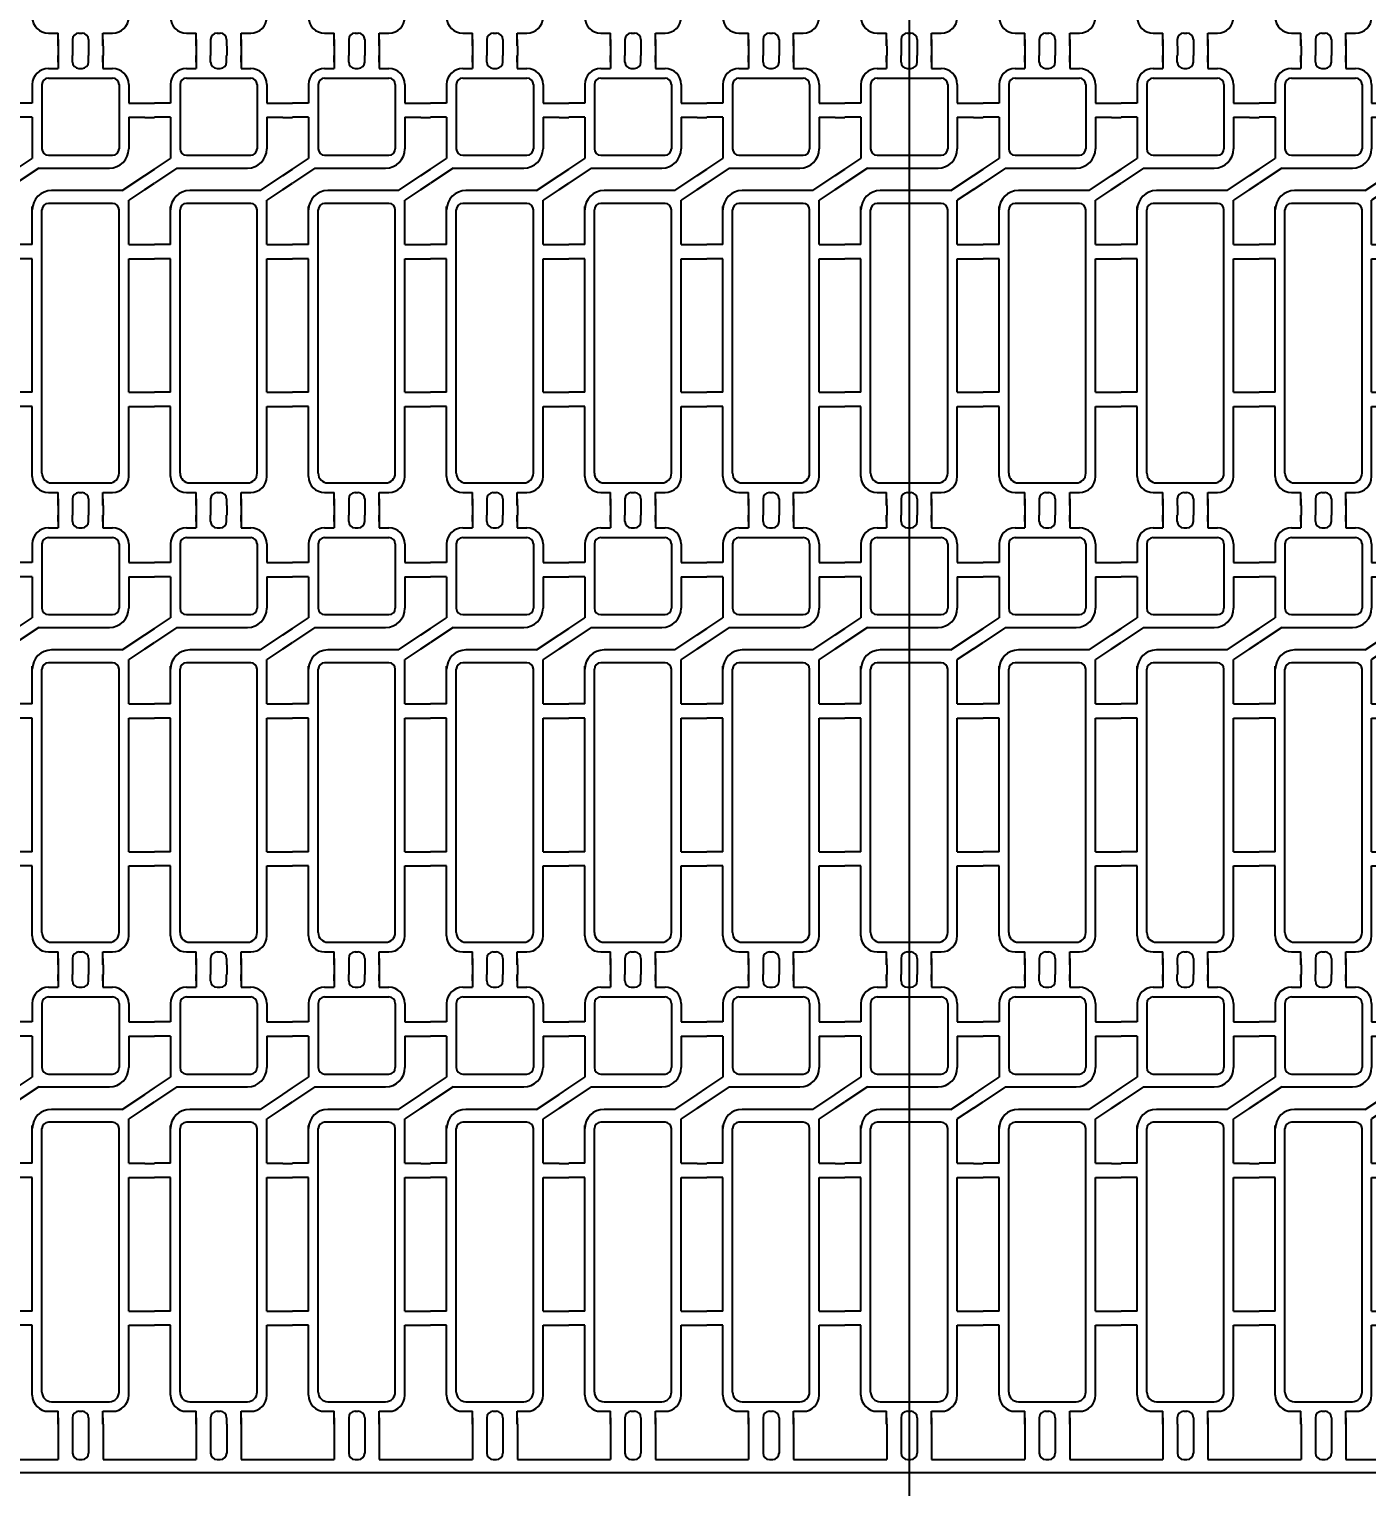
# Model space of a CAD drawing. Header units: millimetres. Extents: x -969 to -640, y 747 to 954.
# Drawn here: x -701.1 to -680.27, y 861.19 to 883.88 of the extents above; entities that cross this region are included whole.
import ezdxf

# ---------------------------------------------------------------- set-up
doc = ezdxf.new("R2010")
doc.units = ezdxf.units.MM
doc.header["$PDMODE"] = 3
doc.header["$PDSIZE"] = -1
doc.linetypes.add('CENTER', pattern=[10.16, 6.35, -1.27, 1.27, -1.27])
doc.linetypes.add('HIDDEN', pattern=[1.905, 1.27, -0.635])
doc.layers.get('DEFPOINTS').update_dxf_attribs({"color": 10})
for name, color, linetype in [('1', 3, 'Continuous'), ('b etching', 1, 'Continuous'), ('CEN', 8, 'CENTER'), ('DIM', 7, 'Continuous'), ('HID', 1, 'HIDDEN')]:
    doc.layers.add(name, color=color, linetype=linetype)
doc.styles.add('SIMPLEX', font='simplex')
doc.styles.get("Standard").update_dxf_attribs({"font": 'txt.shx', "bigfont": 'chineset.shx'})
doc.dimstyles.new('ISO-25', dxfattribs={"dimtxt": 2.5, "dimasz": 2.5, "dimexe": 1.25, "dimexo": 0.625, "dimtad": 1, "dimtxsty": 'Standard', "dimcen": 2.5, "dimadec": 0, "dimazin": 0, "dimtfac": 1, "dimtmove": 0, "dimatfit": 3, "dimfxl": 1, "dimarcsym": 0})

# ---------------------------------------------------------------- blocks, each defined once
blk = doc.blocks.new('_OPEN30')
at = {"color": 0, "linetype": 'ByBlock'}
for p, q in [((-1, 0.268), (0, 0)), ((0, 0), (-1, -0.268)), ((0, 0), (-1, 0))]:
    blk.add_line(p, q, dxfattribs=at)
blk = doc.blocks.new('*D30')
at = {"layer": 'DEFPOINTS', "color": 0, "transparency": 16777216}
for p in [(-660.174, 942.797), (-718.249, 920.116), (-660.174, 858.416)]:
    blk.add_point(p, dxfattribs=at)
at = {"layer": 'DIM', "color": 0, "lineweight": -2, "transparency": 16777216}
for p, q in [((-718.249, 921.116), (-718.249, 943.797)), ((-660.174, 859.416), (-660.174, 943.797)), ((-716.249, 942.797), (-698.14, 942.797)), ((-662.174, 942.797), (-680.283, 942.797))]:
    blk.add_line(p, q, dxfattribs=at)
at = {"layer": 'DIM', "color": 0, "lineweight": -2, "transparency": 16777216, "xscale": 2, "yscale": 2, "zscale": 2, "rotation": 180}
blk.add_blockref('_OPEN30', (-718.249, 942.797), dxfattribs=at)
at = {"layer": 'DIM', "color": 0, "lineweight": -2, "transparency": 16777216, "xscale": 2, "yscale": 2, "zscale": 2}
blk.add_blockref('_OPEN30', (-660.174, 942.797), dxfattribs=at)
at = {"layer": 'DIM', "color": 0, "transparency": 16777216, "insert": (-689.211, 942.797), "char_height": 3, "attachment_point": 5, "style": 'SIMPLEX'}
blk.add_mtext('58,075', dxfattribs=at)
blk = doc.blocks.new('e1')
at = {"layer": '1', "linetype": 'ByBlock'}
for p, q in [((-947.208, 906.381), (-947.058, 906.381)), ((-946.833, 906.481), (-946.833, 906.581)), ((-946.733, 906.381), (-946.683, 906.381)), ((-946.583, 906.481), (-946.583, 906.581)), ((-947.708, 904.814), (-947.458, 904.981)), ((-947.358, 904.831), (-947.708, 904.597)), ((-946.058, 904.481), (-945.708, 904.714)), ((-945.708, 904.497), (-945.958, 904.331)), ((-947.208, 899.781), (-947.058, 899.781)), ((-946.833, 899.681), (-946.833, 899.581)), ((-946.733, 899.781), (-946.683, 899.781)), ((-946.583, 899.681), (-946.583, 899.581))]:
    blk.add_line(p, q, dxfattribs=at)
at = {"layer": '1'}
for p, q in [((-947.058, 906.581), (-947.058, 906.481)), ((-947.058, 906.481), (-947.058, 906.581)), ((-947.058, 906.581), (-947.058, 906.381)), ((-946.358, 906.581), (-946.358, 906.481)), ((-946.358, 906.481), (-946.358, 906.581)), ((-946.358, 906.581), (-946.358, 906.381)), ((-946.358, 906.381), (-946.208, 906.381)), ((-947.458, 906.131), (-947.458, 905.841)), ((-945.958, 906.131), (-945.958, 905.841)), ((-947.458, 905.841), (-947.708, 905.841)), ((-945.958, 905.841), (-945.708, 905.841)), ((-947.458, 905.621), (-947.708, 905.621)), ((-947.458, 905.621), (-947.458, 904.981)), ((-945.958, 905.621), (-945.958, 905.131)), ((-945.958, 905.621), (-945.708, 905.621)), ((-947.358, 904.831), (-946.258, 904.831)), ((-946.058, 904.481), (-947.158, 904.481)), ((-945.958, 903.641), (-945.958, 904.331)), ((-947.458, 903.641), (-947.458, 904.231)), ((-947.458, 903.641), (-947.708, 903.641)), ((-947.458, 903.421), (-947.708, 903.421)), ((-947.458, 901.341), (-947.458, 903.421)), ((-945.958, 903.641), (-945.708, 903.641)), ((-945.958, 901.341), (-945.958, 903.421)), ((-945.958, 903.421), (-945.708, 903.421)), ((-947.458, 901.341), (-947.708, 901.341)), ((-945.958, 901.341), (-945.708, 901.341)), ((-947.458, 901.121), (-947.708, 901.121)), ((-947.458, 900.031), (-947.458, 901.121)), ((-945.958, 900.031), (-945.958, 901.121)), ((-945.958, 901.121), (-945.708, 901.121)), ((-947.058, 899.581), (-947.058, 899.781)), ((-947.058, 899.581), (-947.058, 899.681)), ((-947.058, 899.681), (-947.058, 899.581)), ((-946.358, 899.781), (-946.208, 899.781)), ((-946.358, 899.581), (-946.358, 899.781)), ((-946.358, 899.581), (-946.358, 899.681)), ((-946.358, 899.681), (-946.358, 899.581))]:
    blk.add_line(p, q, dxfattribs=at)
for centre, radius, start, end in [((-947.208, 906.131), 0.25, 90, 180), ((-946.208, 906.131), 0.25, 0, 90), ((-946.258, 905.131), 0.3, 270, 0), ((-947.158, 904.181), 0.3, 90, 180), ((-947.208, 900.031), 0.25, 180, 270), ((-946.208, 900.031), 0.25, 270, 0)]:
    blk.add_arc(centre, radius, start, end, dxfattribs=at)
at = {"layer": '1', "linetype": 'ByBlock'}
for centre, start, end in [((-946.733, 906.481), 180, 270), ((-946.683, 906.481), 270, 0), ((-946.733, 899.681), 90, 180), ((-946.683, 899.681), 0, 90)]:
    blk.add_arc(centre, 0.1, start, end, dxfattribs=at)
blk = doc.blocks.new('e2')
at = {"layer": 'b etching', "linetype": 'ByBlock'}
for p, q in [((-947.208, 906.231), (-946.208, 906.231)), ((-947.308, 906.131), (-947.308, 905.131)), ((-946.108, 906.131), (-946.108, 905.131)), ((-947.208, 905.031), (-946.208, 905.031)), ((-947.308, 900.081), (-947.308, 904.181)), ((-946.208, 904.281), (-947.208, 904.281)), ((-946.108, 900.081), (-946.108, 904.181)), ((-947.158, 899.931), (-946.258, 899.931))]:
    blk.add_line(p, q, dxfattribs=at)
for centre, radius, start, end in [((-947.208, 906.131), 0.1, 90, 180), ((-946.208, 906.131), 0.1, 360, 90), ((-947.208, 905.131), 0.1, 180, 270), ((-946.208, 905.131), 0.1, 270, 360), ((-947.208, 904.181), 0.1, 90, 180), ((-946.208, 904.181), 0.1, 0, 90), ((-947.158, 900.081), 0.15, 180, 270), ((-946.258, 900.081), 0.15, 270, 0)]:
    blk.add_arc(centre, radius, start, end, dxfattribs=at)

msp = doc.modelspace()

# ---------------------------------------------------------------- linework, layer by layer
at = {"layer": '1', "linetype": 'ByBlock'}
for p, q in [((-700.6486804, 883.61640189), (-700.6486804, 883.46640189)), ((-700.4236804, 883.61640189), (-700.4236804, 883.46640189)), ((-700.1736804, 883.61640189), (-700.1736804, 883.46640189)), ((-699.9486804, 883.61640189), (-699.9486804, 883.46640189)), ((-698.4986804, 883.61640189), (-698.4986804, 883.46640189)), ((-698.2736804, 883.61640189), (-698.2736804, 883.46640189)), ((-698.0236804, 883.61640189), (-698.0236804, 883.46640189)), ((-697.7986804, 883.61640189), (-697.7986804, 883.46640189)), ((-696.3486804, 883.61640189), (-696.3486804, 883.46640189)), ((-696.1236804, 883.61640189), (-696.1236804, 883.46640189)), ((-695.8736804, 883.61640189), (-695.8736804, 883.46640189)), ((-695.6486804, 883.61640189), (-695.6486804, 883.46640189)), ((-694.1986804, 883.61640189), (-694.1986804, 883.46640189)), ((-693.9736804, 883.61640189), (-693.9736804, 883.46640189)), ((-693.7236804, 883.61640189), (-693.7236804, 883.46640189)), ((-693.4986804, 883.61640189), (-693.4986804, 883.46640189)), ((-692.0486804, 883.61640189), (-692.0486804, 883.46640189)), ((-691.8236804, 883.61640189), (-691.8236804, 883.46640189)), ((-691.5736804, 883.61640189), (-691.5736804, 883.46640189)), ((-691.3486804, 883.61640189), (-691.3486804, 883.46640189)), ((-689.8986804, 883.61640189), (-689.8986804, 883.46640189)), ((-689.6736804, 883.61640189), (-689.6736804, 883.46640189)), ((-689.4236804, 883.61640189), (-689.4236804, 883.46640189)), ((-689.1986804, 883.61640189), (-689.1986804, 883.46640189)), ((-687.7486804, 883.61640189), (-687.7486804, 883.46640189)), ((-687.5236804, 883.61640189), (-687.5236804, 883.46640189)), ((-687.2736804, 883.61640189), (-687.2736804, 883.46640189)), ((-687.0486804, 883.61640189), (-687.0486804, 883.46640189)), ((-685.5986804, 883.61640189), (-685.5986804, 883.46640189)), ((-685.3736804, 883.61640189), (-685.3736804, 883.46640189)), ((-685.1236804, 883.61640189), (-685.1236804, 883.46640189)), ((-684.8986804, 883.61640189), (-684.8986804, 883.46640189)), ((-683.4486804, 883.61640189), (-683.4486804, 883.46640189)), ((-683.2236804, 883.61640189), (-683.2236804, 883.46640189)), ((-682.9736804, 883.61640189), (-682.9736804, 883.46640189)), ((-682.7486804, 883.61640189), (-682.7486804, 883.46640189)), ((-681.2986804, 883.61640189), (-681.2986804, 883.46640189)), ((-681.0736804, 883.61640189), (-681.0736804, 883.46640189)), ((-680.8236804, 883.61640189), (-680.8236804, 883.46640189)), ((-680.5986804, 883.61640189), (-680.5986804, 883.46640189)), ((-699.2986804, 882.72640189), (-699.1486804, 882.72640189)), ((-697.1486804, 882.72640189), (-696.9986804, 882.72640189)), ((-694.9986804, 882.72640189), (-694.8486804, 882.72640189)), ((-692.8486804, 882.72640189), (-692.6986804, 882.72640189)), ((-690.6986804, 882.72640189), (-690.5486804, 882.72640189)), ((-688.5486804, 882.72640189), (-688.3986804, 882.72640189)), ((-686.3986804, 882.72640189), (-686.2486804, 882.72640189)), ((-684.2486804, 882.72640189), (-684.0986804, 882.72640189)), ((-682.0986804, 882.72640189), (-681.9486804, 882.72640189)), ((-699.2986804, 882.50640189), (-699.1486804, 882.50640189)), ((-697.1486804, 882.50640189), (-696.9986804, 882.50640189)), ((-694.9986804, 882.50640189), (-694.8486804, 882.50640189)), ((-692.8486804, 882.50640189), (-692.6986804, 882.50640189)), ((-690.6986804, 882.50640189), (-690.5486804, 882.50640189)), ((-688.5486804, 882.50640189), (-688.3986804, 882.50640189)), ((-686.3986804, 882.50640189), (-686.2486804, 882.50640189)), ((-684.2486804, 882.50640189), (-684.0986804, 882.50640189)), ((-682.0986804, 882.50640189), (-681.9486804, 882.50640189)), ((-699.2986804, 881.59973522), (-699.1486804, 881.69973522)), ((-697.1486804, 881.59973522), (-696.9986804, 881.69973522)), ((-694.9986804, 881.59973522), (-694.8486804, 881.69973522)), ((-692.8486804, 881.59973522), (-692.6986804, 881.69973522)), ((-690.6986804, 881.59973522), (-690.5486804, 881.69973522)), ((-688.5486804, 881.59973522), (-688.3986804, 881.69973522)), ((-686.3986804, 881.59973522), (-686.2486804, 881.69973522)), ((-684.2486804, 881.59973522), (-684.0986804, 881.69973522)), ((-682.0986804, 881.59973522), (-681.9486804, 881.69973522)), ((-699.2986804, 881.38306855), (-699.1486804, 881.48306855)), ((-697.1486804, 881.38306855), (-696.9986804, 881.48306855)), ((-694.9986804, 881.38306855), (-694.8486804, 881.48306855)), ((-692.8486804, 881.38306855), (-692.6986804, 881.48306855)), ((-690.6986804, 881.38306855), (-690.5486804, 881.48306855)), ((-688.5486804, 881.38306855), (-688.3986804, 881.48306855)), ((-686.3986804, 881.38306855), (-686.2486804, 881.48306855)), ((-684.2486804, 881.38306855), (-684.0986804, 881.48306855)), ((-682.0986804, 881.38306855), (-681.9486804, 881.48306855)), ((-699.2986804, 880.52640189), (-699.1486804, 880.52640189)), ((-697.1486804, 880.52640189), (-696.9986804, 880.52640189)), ((-694.9986804, 880.52640189), (-694.8486804, 880.52640189)), ((-692.8486804, 880.52640189), (-692.6986804, 880.52640189)), ((-690.6986804, 880.52640189), (-690.5486804, 880.52640189)), ((-688.5486804, 880.52640189), (-688.3986804, 880.52640189)), ((-686.3986804, 880.52640189), (-686.2486804, 880.52640189)), ((-684.2486804, 880.52640189), (-684.0986804, 880.52640189)), ((-682.0986804, 880.52640189), (-681.9486804, 880.52640189)), ((-699.2986804, 880.30640189), (-699.1486804, 880.30640189)), ((-697.1486804, 880.30640189), (-696.9986804, 880.30640189)), ((-694.9986804, 880.30640189), (-694.8486804, 880.30640189)), ((-692.8486804, 880.30640189), (-692.6986804, 880.30640189)), ((-690.6986804, 880.30640189), (-690.5486804, 880.30640189)), ((-688.5486804, 880.30640189), (-688.3986804, 880.30640189)), ((-686.3986804, 880.30640189), (-686.2486804, 880.30640189)), ((-684.2486804, 880.30640189), (-684.0986804, 880.30640189)), ((-682.0986804, 880.30640189), (-681.9486804, 880.30640189)), ((-699.2986804, 878.22640189), (-699.1486804, 878.22640189)), ((-699.2986804, 878.00640189), (-699.1486804, 878.00640189)), ((-697.1486804, 878.22640189), (-696.9986804, 878.22640189)), ((-697.1486804, 878.00640189), (-696.9986804, 878.00640189)), ((-694.9986804, 878.22640189), (-694.8486804, 878.22640189)), ((-694.9986804, 878.00640189), (-694.8486804, 878.00640189)), ((-692.8486804, 878.22640189), (-692.6986804, 878.22640189)), ((-692.8486804, 878.00640189), (-692.6986804, 878.00640189)), ((-690.6986804, 878.22640189), (-690.5486804, 878.22640189)), ((-690.6986804, 878.00640189), (-690.5486804, 878.00640189)), ((-688.5486804, 878.22640189), (-688.3986804, 878.22640189)), ((-688.5486804, 878.00640189), (-688.3986804, 878.00640189)), ((-686.3986804, 878.22640189), (-686.2486804, 878.22640189)), ((-686.3986804, 878.00640189), (-686.2486804, 878.00640189)), ((-684.2486804, 878.22640189), (-684.0986804, 878.22640189)), ((-684.2486804, 878.00640189), (-684.0986804, 878.00640189)), ((-682.0986804, 878.22640189), (-681.9486804, 878.22640189)), ((-682.0986804, 878.00640189), (-681.9486804, 878.00640189)), ((-700.6486804, 876.46640189), (-700.6486804, 876.31640189)), ((-700.4236804, 876.46640189), (-700.4236804, 876.31640189)), ((-700.1736804, 876.46640189), (-700.1736804, 876.31640189)), ((-699.9486804, 876.46640189), (-699.9486804, 876.31640189)), ((-698.4986804, 876.46640189), (-698.4986804, 876.31640189)), ((-698.2736804, 876.46640189), (-698.2736804, 876.31640189)), ((-698.0236804, 876.46640189), (-698.0236804, 876.31640189)), ((-697.7986804, 876.46640189), (-697.7986804, 876.31640189)), ((-696.3486804, 876.46640189), (-696.3486804, 876.31640189)), ((-696.1236804, 876.46640189), (-696.1236804, 876.31640189)), ((-695.8736804, 876.46640189), (-695.8736804, 876.31640189)), ((-695.6486804, 876.46640189), (-695.6486804, 876.31640189)), ((-694.1986804, 876.46640189), (-694.1986804, 876.31640189)), ((-693.9736804, 876.46640189), (-693.9736804, 876.31640189)), ((-693.7236804, 876.46640189), (-693.7236804, 876.31640189)), ((-693.4986804, 876.46640189), (-693.4986804, 876.31640189)), ((-692.0486804, 876.46640189), (-692.0486804, 876.31640189)), ((-691.8236804, 876.46640189), (-691.8236804, 876.31640189)), ((-691.5736804, 876.46640189), (-691.5736804, 876.31640189)), ((-691.3486804, 876.46640189), (-691.3486804, 876.31640189)), ((-689.8986804, 876.46640189), (-689.8986804, 876.31640189)), ((-689.6736804, 876.46640189), (-689.6736804, 876.31640189)), ((-689.4236804, 876.46640189), (-689.4236804, 876.31640189)), ((-689.1986804, 876.46640189), (-689.1986804, 876.31640189)), ((-687.7486804, 876.46640189), (-687.7486804, 876.31640189)), ((-687.5236804, 876.46640189), (-687.5236804, 876.31640189)), ((-687.2736804, 876.46640189), (-687.2736804, 876.31640189)), ((-687.0486804, 876.46640189), (-687.0486804, 876.31640189)), ((-685.5986804, 876.46640189), (-685.5986804, 876.31640189)), ((-685.3736804, 876.46640189), (-685.3736804, 876.31640189)), ((-685.1236804, 876.46640189), (-685.1236804, 876.31640189)), ((-684.8986804, 876.46640189), (-684.8986804, 876.31640189)), ((-683.4486804, 876.46640189), (-683.4486804, 876.31640189)), ((-683.2236804, 876.46640189), (-683.2236804, 876.31640189)), ((-682.9736804, 876.46640189), (-682.9736804, 876.31640189)), ((-682.7486804, 876.46640189), (-682.7486804, 876.31640189)), ((-681.2986804, 876.46640189), (-681.2986804, 876.31640189)), ((-681.0736804, 876.46640189), (-681.0736804, 876.31640189)), ((-680.8236804, 876.46640189), (-680.8236804, 876.31640189)), ((-680.5986804, 876.46640189), (-680.5986804, 876.31640189)), ((-699.2986804, 875.57640189), (-699.1486804, 875.57640189)), ((-697.1486804, 875.57640189), (-696.9986804, 875.57640189)), ((-694.9986804, 875.57640189), (-694.8486804, 875.57640189)), ((-692.8486804, 875.57640189), (-692.6986804, 875.57640189)), ((-690.6986804, 875.57640189), (-690.5486804, 875.57640189)), ((-688.5486804, 875.57640189), (-688.3986804, 875.57640189)), ((-686.3986804, 875.57640189), (-686.2486804, 875.57640189)), ((-684.2486804, 875.57640189), (-684.0986804, 875.57640189)), ((-682.0986804, 875.57640189), (-681.9486804, 875.57640189)), ((-699.2986804, 875.35640189), (-699.1486804, 875.35640189)), ((-697.1486804, 875.35640189), (-696.9986804, 875.35640189)), ((-694.9986804, 875.35640189), (-694.8486804, 875.35640189)), ((-692.8486804, 875.35640189), (-692.6986804, 875.35640189)), ((-690.6986804, 875.35640189), (-690.5486804, 875.35640189)), ((-688.5486804, 875.35640189), (-688.3986804, 875.35640189)), ((-686.3986804, 875.35640189), (-686.2486804, 875.35640189)), ((-684.2486804, 875.35640189), (-684.0986804, 875.35640189)), ((-682.0986804, 875.35640189), (-681.9486804, 875.35640189)), ((-699.2986804, 874.44973522), (-699.1486804, 874.54973522)), ((-697.1486804, 874.44973522), (-696.9986804, 874.54973522)), ((-694.9986804, 874.44973522), (-694.8486804, 874.54973522)), ((-692.8486804, 874.44973522), (-692.6986804, 874.54973522)), ((-690.6986804, 874.44973522), (-690.5486804, 874.54973522)), ((-688.5486804, 874.44973522), (-688.3986804, 874.54973522)), ((-686.3986804, 874.44973522), (-686.2486804, 874.54973522)), ((-684.2486804, 874.44973522), (-684.0986804, 874.54973522)), ((-682.0986804, 874.44973522), (-681.9486804, 874.54973522)), ((-699.2986804, 874.23306855), (-699.1486804, 874.33306855)), ((-697.1486804, 874.23306855), (-696.9986804, 874.33306855)), ((-694.9986804, 874.23306855), (-694.8486804, 874.33306855)), ((-692.8486804, 874.23306855), (-692.6986804, 874.33306855)), ((-690.6986804, 874.23306855), (-690.5486804, 874.33306855)), ((-688.5486804, 874.23306855), (-688.3986804, 874.33306855)), ((-686.3986804, 874.23306855), (-686.2486804, 874.33306855)), ((-684.2486804, 874.23306855), (-684.0986804, 874.33306855)), ((-682.0986804, 874.23306855), (-681.9486804, 874.33306855)), ((-699.2986804, 873.37640189), (-699.1486804, 873.37640189)), ((-697.1486804, 873.37640189), (-696.9986804, 873.37640189)), ((-694.9986804, 873.37640189), (-694.8486804, 873.37640189)), ((-692.8486804, 873.37640189), (-692.6986804, 873.37640189)), ((-690.6986804, 873.37640189), (-690.5486804, 873.37640189)), ((-688.5486804, 873.37640189), (-688.3986804, 873.37640189)), ((-686.3986804, 873.37640189), (-686.2486804, 873.37640189)), ((-684.2486804, 873.37640189), (-684.0986804, 873.37640189)), ((-682.0986804, 873.37640189), (-681.9486804, 873.37640189)), ((-699.2986804, 873.15640189), (-699.1486804, 873.15640189)), ((-697.1486804, 873.15640189), (-696.9986804, 873.15640189)), ((-694.9986804, 873.15640189), (-694.8486804, 873.15640189)), ((-692.8486804, 873.15640189), (-692.6986804, 873.15640189)), ((-690.6986804, 873.15640189), (-690.5486804, 873.15640189)), ((-688.5486804, 873.15640189), (-688.3986804, 873.15640189)), ((-686.3986804, 873.15640189), (-686.2486804, 873.15640189)), ((-684.2486804, 873.15640189), (-684.0986804, 873.15640189)), ((-682.0986804, 873.15640189), (-681.9486804, 873.15640189)), ((-699.2986804, 871.07640189), (-699.1486804, 871.07640189)), ((-697.1486804, 871.07640189), (-696.9986804, 871.07640189)), ((-694.9986804, 871.07640189), (-694.8486804, 871.07640189)), ((-692.8486804, 871.07640189), (-692.6986804, 871.07640189)), ((-690.6986804, 871.07640189), (-690.5486804, 871.07640189)), ((-688.5486804, 871.07640189), (-688.3986804, 871.07640189)), ((-686.3986804, 871.07640189), (-686.2486804, 871.07640189)), ((-684.2486804, 871.07640189), (-684.0986804, 871.07640189)), ((-682.0986804, 871.07640189), (-681.9486804, 871.07640189)), ((-699.2986804, 870.85640189), (-699.1486804, 870.85640189)), ((-697.1486804, 870.85640189), (-696.9986804, 870.85640189)), ((-694.9986804, 870.85640189), (-694.8486804, 870.85640189)), ((-692.8486804, 870.85640189), (-692.6986804, 870.85640189)), ((-690.6986804, 870.85640189), (-690.5486804, 870.85640189)), ((-688.5486804, 870.85640189), (-688.3986804, 870.85640189)), ((-686.3986804, 870.85640189), (-686.2486804, 870.85640189)), ((-684.2486804, 870.85640189), (-684.0986804, 870.85640189)), ((-682.0986804, 870.85640189), (-681.9486804, 870.85640189)), ((-700.6486804, 869.31640189), (-700.6486804, 869.16640189)), ((-700.4236804, 869.31640189), (-700.4236804, 869.16640189)), ((-700.1736804, 869.31640189), (-700.1736804, 869.16640189)), ((-699.9486804, 869.31640189), (-699.9486804, 869.16640189)), ((-698.4986804, 869.31640189), (-698.4986804, 869.16640189)), ((-698.2736804, 869.31640189), (-698.2736804, 869.16640189)), ((-698.0236804, 869.31640189), (-698.0236804, 869.16640189)), ((-697.7986804, 869.31640189), (-697.7986804, 869.16640189)), ((-696.3486804, 869.31640189), (-696.3486804, 869.16640189)), ((-696.1236804, 869.31640189), (-696.1236804, 869.16640189)), ((-695.8736804, 869.31640189), (-695.8736804, 869.16640189)), ((-695.6486804, 869.31640189), (-695.6486804, 869.16640189)), ((-694.1986804, 869.31640189), (-694.1986804, 869.16640189)), ((-693.9736804, 869.31640189), (-693.9736804, 869.16640189)), ((-693.7236804, 869.31640189), (-693.7236804, 869.16640189)), ((-693.4986804, 869.31640189), (-693.4986804, 869.16640189)), ((-692.0486804, 869.31640189), (-692.0486804, 869.16640189)), ((-691.8236804, 869.31640189), (-691.8236804, 869.16640189)), ((-691.5736804, 869.31640189), (-691.5736804, 869.16640189)), ((-691.3486804, 869.31640189), (-691.3486804, 869.16640189)), ((-689.8986804, 869.31640189), (-689.8986804, 869.16640189)), ((-689.6736804, 869.31640189), (-689.6736804, 869.16640189)), ((-689.4236804, 869.31640189), (-689.4236804, 869.16640189)), ((-689.1986804, 869.31640189), (-689.1986804, 869.16640189)), ((-687.7486804, 869.31640189), (-687.7486804, 869.16640189)), ((-687.5236804, 869.31640189), (-687.5236804, 869.16640189)), ((-687.2736804, 869.31640189), (-687.2736804, 869.16640189)), ((-687.0486804, 869.31640189), (-687.0486804, 869.16640189)), ((-685.5986804, 869.31640189), (-685.5986804, 869.16640189)), ((-685.3736804, 869.31640189), (-685.3736804, 869.16640189)), ((-685.1236804, 869.31640189), (-685.1236804, 869.16640189)), ((-684.8986804, 869.31640189), (-684.8986804, 869.16640189)), ((-683.4486804, 869.31640189), (-683.4486804, 869.16640189)), ((-683.2236804, 869.31640189), (-683.2236804, 869.16640189)), ((-682.9736804, 869.31640189), (-682.9736804, 869.16640189)), ((-682.7486804, 869.31640189), (-682.7486804, 869.16640189)), ((-681.2986804, 869.31640189), (-681.2986804, 869.16640189)), ((-681.0736804, 869.31640189), (-681.0736804, 869.16640189)), ((-680.8236804, 869.31640189), (-680.8236804, 869.16640189)), ((-680.5986804, 869.31640189), (-680.5986804, 869.16640189)), ((-699.2986804, 868.42640189), (-699.1486804, 868.42640189)), ((-697.1486804, 868.42640189), (-696.9986804, 868.42640189)), ((-694.9986804, 868.42640189), (-694.8486804, 868.42640189)), ((-692.8486804, 868.42640189), (-692.6986804, 868.42640189)), ((-690.6986804, 868.42640189), (-690.5486804, 868.42640189)), ((-688.5486804, 868.42640189), (-688.3986804, 868.42640189)), ((-686.3986804, 868.42640189), (-686.2486804, 868.42640189)), ((-684.2486804, 868.42640189), (-684.0986804, 868.42640189)), ((-682.0986804, 868.42640189), (-681.9486804, 868.42640189)), ((-699.2986804, 868.20640189), (-699.1486804, 868.20640189)), ((-697.1486804, 868.20640189), (-696.9986804, 868.20640189)), ((-694.9986804, 868.20640189), (-694.8486804, 868.20640189)), ((-692.8486804, 868.20640189), (-692.6986804, 868.20640189)), ((-690.6986804, 868.20640189), (-690.5486804, 868.20640189)), ((-688.5486804, 868.20640189), (-688.3986804, 868.20640189)), ((-686.3986804, 868.20640189), (-686.2486804, 868.20640189)), ((-684.2486804, 868.20640189), (-684.0986804, 868.20640189)), ((-682.0986804, 868.20640189), (-681.9486804, 868.20640189)), ((-699.2986804, 867.29973522), (-699.1486804, 867.39973522)), ((-697.1486804, 867.29973522), (-696.9986804, 867.39973522)), ((-694.9986804, 867.29973522), (-694.8486804, 867.39973522)), ((-692.8486804, 867.29973522), (-692.6986804, 867.39973522)), ((-690.6986804, 867.29973522), (-690.5486804, 867.39973522)), ((-688.5486804, 867.29973522), (-688.3986804, 867.39973522)), ((-686.3986804, 867.29973522), (-686.2486804, 867.39973522)), ((-684.2486804, 867.29973522), (-684.0986804, 867.39973522)), ((-682.0986804, 867.29973522), (-681.9486804, 867.39973522)), ((-699.2986804, 867.08306855), (-699.1486804, 867.18306855)), ((-697.1486804, 867.08306855), (-696.9986804, 867.18306855)), ((-694.9986804, 867.08306855), (-694.8486804, 867.18306855)), ((-692.8486804, 867.08306855), (-692.6986804, 867.18306855)), ((-690.6986804, 867.08306855), (-690.5486804, 867.18306855)), ((-688.5486804, 867.08306855), (-688.3986804, 867.18306855)), ((-686.3986804, 867.08306855), (-686.2486804, 867.18306855)), ((-684.2486804, 867.08306855), (-684.0986804, 867.18306855)), ((-682.0986804, 867.08306855), (-681.9486804, 867.18306855)), ((-699.2986804, 866.22640189), (-699.1486804, 866.22640189)), ((-697.1486804, 866.22640189), (-696.9986804, 866.22640189)), ((-694.9986804, 866.22640189), (-694.8486804, 866.22640189)), ((-692.8486804, 866.22640189), (-692.6986804, 866.22640189)), ((-690.6986804, 866.22640189), (-690.5486804, 866.22640189)), ((-688.5486804, 866.22640189), (-688.3986804, 866.22640189)), ((-686.3986804, 866.22640189), (-686.2486804, 866.22640189)), ((-684.2486804, 866.22640189), (-684.0986804, 866.22640189)), ((-682.0986804, 866.22640189), (-681.9486804, 866.22640189)), ((-699.2986804, 866.00640189), (-699.1486804, 866.00640189)), ((-697.1486804, 866.00640189), (-696.9986804, 866.00640189)), ((-694.9986804, 866.00640189), (-694.8486804, 866.00640189)), ((-692.8486804, 866.00640189), (-692.6986804, 866.00640189)), ((-690.6986804, 866.00640189), (-690.5486804, 866.00640189)), ((-688.5486804, 866.00640189), (-688.3986804, 866.00640189)), ((-686.3986804, 866.00640189), (-686.2486804, 866.00640189)), ((-684.2486804, 866.00640189), (-684.0986804, 866.00640189)), ((-682.0986804, 866.00640189), (-681.9486804, 866.00640189)), ((-699.2986804, 863.92640189), (-699.1486804, 863.92640189)), ((-697.1486804, 863.92640189), (-696.9986804, 863.92640189)), ((-694.9986804, 863.92640189), (-694.8486804, 863.92640189)), ((-692.8486804, 863.92640189), (-692.6986804, 863.92640189)), ((-690.6986804, 863.92640189), (-690.5486804, 863.92640189)), ((-688.5486804, 863.92640189), (-688.3986804, 863.92640189)), ((-686.3986804, 863.92640189), (-686.2486804, 863.92640189)), ((-684.2486804, 863.92640189), (-684.0986804, 863.92640189)), ((-682.0986804, 863.92640189), (-681.9486804, 863.92640189)), ((-699.2986804, 863.70640189), (-699.1486804, 863.70640189)), ((-697.1486804, 863.70640189), (-696.9986804, 863.70640189)), ((-694.9986804, 863.70640189), (-694.8486804, 863.70640189)), ((-692.8486804, 863.70640189), (-692.6986804, 863.70640189)), ((-690.6986804, 863.70640189), (-690.5486804, 863.70640189)), ((-688.5486804, 863.70640189), (-688.3986804, 863.70640189)), ((-686.3986804, 863.70640189), (-686.2486804, 863.70640189)), ((-684.2486804, 863.70640189), (-684.0986804, 863.70640189)), ((-682.0986804, 863.70640189), (-681.9486804, 863.70640189)), ((-700.6486804, 862.16640189), (-700.6486804, 861.61640189)), ((-700.6486804, 862.16640189), (-700.6486804, 861.86640189)), ((-700.4236804, 862.16640189), (-700.4236804, 861.71640189)), ((-700.4236804, 862.16640189), (-700.4236804, 861.86640189)), ((-700.1736804, 862.16640189), (-700.1736804, 861.71640189)), ((-700.1736804, 862.16640189), (-700.1736804, 861.86640189)), ((-699.9486804, 862.16640189), (-699.9486804, 861.61640189)), ((-699.9486804, 862.16640189), (-699.9486804, 861.86640189)), ((-698.4986804, 862.16640189), (-698.4986804, 861.61640189)), ((-698.4986804, 862.16640189), (-698.4986804, 861.86640189)), ((-698.2736804, 862.16640189), (-698.2736804, 861.71640189)), ((-698.2736804, 862.16640189), (-698.2736804, 861.86640189)), ((-698.0236804, 862.16640189), (-698.0236804, 861.71640189)), ((-698.0236804, 862.16640189), (-698.0236804, 861.86640189)), ((-697.7986804, 862.16640189), (-697.7986804, 861.61640189)), ((-697.7986804, 862.16640189), (-697.7986804, 861.86640189)), ((-696.3486804, 862.16640189), (-696.3486804, 861.61640189)), ((-696.3486804, 862.16640189), (-696.3486804, 861.86640189)), ((-696.1236804, 862.16640189), (-696.1236804, 861.71640189)), ((-696.1236804, 862.16640189), (-696.1236804, 861.86640189)), ((-695.8736804, 862.16640189), (-695.8736804, 861.71640189)), ((-695.8736804, 862.16640189), (-695.8736804, 861.86640189)), ((-695.6486804, 862.16640189), (-695.6486804, 861.61640189)), ((-695.6486804, 862.16640189), (-695.6486804, 861.86640189)), ((-694.1986804, 862.16640189), (-694.1986804, 861.61640189)), ((-694.1986804, 862.16640189), (-694.1986804, 861.86640189)), ((-693.9736804, 862.16640189), (-693.9736804, 861.71640189)), ((-693.9736804, 862.16640189), (-693.9736804, 861.86640189)), ((-693.7236804, 862.16640189), (-693.7236804, 861.71640189)), ((-693.7236804, 862.16640189), (-693.7236804, 861.86640189)), ((-693.4986804, 862.16640189), (-693.4986804, 861.61640189)), ((-693.4986804, 862.16640189), (-693.4986804, 861.86640189)), ((-692.0486804, 862.16640189), (-692.0486804, 861.61640189)), ((-692.0486804, 862.16640189), (-692.0486804, 861.86640189)), ((-691.8236804, 862.16640189), (-691.8236804, 861.71640189)), ((-691.8236804, 862.16640189), (-691.8236804, 861.86640189)), ((-691.5736804, 862.16640189), (-691.5736804, 861.71640189)), ((-691.5736804, 862.16640189), (-691.5736804, 861.86640189)), ((-691.3486804, 862.16640189), (-691.3486804, 861.61640189)), ((-691.3486804, 862.16640189), (-691.3486804, 861.86640189)), ((-689.8986804, 862.16640189), (-689.8986804, 861.61640189)), ((-689.8986804, 862.16640189), (-689.8986804, 861.86640189)), ((-689.6736804, 862.16640189), (-689.6736804, 861.71640189)), ((-689.6736804, 862.16640189), (-689.6736804, 861.86640189)), ((-689.4236804, 862.16640189), (-689.4236804, 861.71640189)), ((-689.4236804, 862.16640189), (-689.4236804, 861.86640189)), ((-689.1986804, 862.16640189), (-689.1986804, 861.61640189)), ((-689.1986804, 862.16640189), (-689.1986804, 861.86640189)), ((-687.7486804, 862.16640189), (-687.7486804, 861.61640189)), ((-687.7486804, 862.16640189), (-687.7486804, 861.86640189)), ((-687.5236804, 862.16640189), (-687.5236804, 861.71640189)), ((-687.5236804, 862.16640189), (-687.5236804, 861.86640189)), ((-687.2736804, 862.16640189), (-687.2736804, 861.71640189)), ((-687.2736804, 862.16640189), (-687.2736804, 861.86640189)), ((-687.0486804, 862.16640189), (-687.0486804, 861.61640189)), ((-687.0486804, 862.16640189), (-687.0486804, 861.86640189)), ((-685.5986804, 862.16640189), (-685.5986804, 861.61640189)), ((-685.5986804, 862.16640189), (-685.5986804, 861.86640189)), ((-685.3736804, 862.16640189), (-685.3736804, 861.71640189)), ((-685.3736804, 862.16640189), (-685.3736804, 861.86640189)), ((-685.1236804, 862.16640189), (-685.1236804, 861.71640189)), ((-685.1236804, 862.16640189), (-685.1236804, 861.86640189)), ((-684.8986804, 862.16640189), (-684.8986804, 861.61640189)), ((-684.8986804, 862.16640189), (-684.8986804, 861.86640189)), ((-683.4486804, 862.16640189), (-683.4486804, 861.61640189)), ((-683.4486804, 862.16640189), (-683.4486804, 861.86640189)), ((-683.2236804, 862.16640189), (-683.2236804, 861.71640189)), ((-683.2236804, 862.16640189), (-683.2236804, 861.86640189)), ((-682.9736804, 862.16640189), (-682.9736804, 861.71640189)), ((-682.9736804, 862.16640189), (-682.9736804, 861.86640189)), ((-682.7486804, 862.16640189), (-682.7486804, 861.61640189)), ((-682.7486804, 862.16640189), (-682.7486804, 861.86640189)), ((-681.2986804, 862.16640189), (-681.2986804, 861.61640189)), ((-681.2986804, 862.16640189), (-681.2986804, 861.86640189)), ((-681.0736804, 862.16640189), (-681.0736804, 861.71640189)), ((-681.0736804, 862.16640189), (-681.0736804, 861.86640189)), ((-680.8236804, 862.16640189), (-680.8236804, 861.71640189)), ((-680.8236804, 862.16640189), (-680.8236804, 861.86640189)), ((-680.5986804, 862.16640189), (-680.5986804, 861.61640189)), ((-680.5986804, 862.16640189), (-680.5986804, 861.86640189)), ((-702.0986804, 861.61640189), (-700.6486804, 861.61640189)), ((-700.3236804, 861.61640189), (-700.2736804, 861.61640189)), ((-699.9486804, 861.61640189), (-698.4986804, 861.61640189)), ((-698.1736804, 861.61640189), (-698.1236804, 861.61640189)), ((-697.7986804, 861.61640189), (-696.3486804, 861.61640189)), ((-696.0236804, 861.61640189), (-695.9736804, 861.61640189)), ((-695.6486804, 861.61640189), (-694.1986804, 861.61640189)), ((-693.8736804, 861.61640189), (-693.8236804, 861.61640189)), ((-693.4986804, 861.61640189), (-692.0486804, 861.61640189)), ((-691.7236804, 861.61640189), (-691.6736804, 861.61640189)), ((-691.3486804, 861.61640189), (-689.8986804, 861.61640189)), ((-689.5736804, 861.61640189), (-689.5236804, 861.61640189)), ((-689.1986804, 861.61640189), (-687.7486804, 861.61640189)), ((-687.4236804, 861.61640189), (-687.3736804, 861.61640189)), ((-687.0486804, 861.61640189), (-685.5986804, 861.61640189)), ((-685.2736804, 861.61640189), (-685.2236804, 861.61640189)), ((-684.8986804, 861.61640189), (-683.4486804, 861.61640189)), ((-683.1236804, 861.61640189), (-683.0736804, 861.61640189)), ((-682.7486804, 861.61640189), (-681.2986804, 861.61640189)), ((-680.9736804, 861.61640189), (-680.9236804, 861.61640189)), ((-680.5986804, 861.61640189), (-679.1486804, 861.61640189))]:
    msp.add_line(p, q, dxfattribs=at)
for centre, start, end in [((-700.3236804, 861.71640189), 180, 270), ((-700.2736804, 861.71640189), 270, 0), ((-698.1736804, 861.71640189), 180, 270), ((-698.1236804, 861.71640189), 270, 0), ((-696.0236804, 861.71640189), 180, 270), ((-695.9736804, 861.71640189), 270, 0), ((-693.8736804, 861.71640189), 180, 270), ((-693.8236804, 861.71640189), 270, 0), ((-691.7236804, 861.71640189), 180, 270), ((-691.6736804, 861.71640189), 270, 0), ((-689.5736804, 861.71640189), 180, 270), ((-689.5236804, 861.71640189), 270, 0), ((-687.4236804, 861.71640189), 180, 270), ((-687.3736804, 861.71640189), 270, 0), ((-685.2736804, 861.71640189), 180, 270), ((-685.2236804, 861.71640189), 270, 0), ((-683.1236804, 861.71640189), 180, 270), ((-683.0736804, 861.71640189), 270, 0), ((-680.9736804, 861.71640189), 180, 270), ((-680.9236804, 861.71640189), 270, 0)]:
    msp.add_arc(centre, 0.1, start, end, dxfattribs=at)
at = {"layer": 'CEN', "linetype": 'ByBlock'}
msp.add_line((-687.3986804, 920.61640189), (-687.3986804, 853.61640189), dxfattribs=at)
at = {"layer": 'HID', "linetype": 'ByBlock'}
msp.add_line((-712.3486804, 861.41640189), (-662.4486804, 861.41640189), dxfattribs=at)

# ---------------------------------------------------------------- block references
at = {"linetype": 'ByBlock'}
for name, p in [('e1', (246.40886592, -15.96428571)), ('e1', (248.55886592, -15.96428571)), ('e1', (250.70886592, -15.96428571)), ('e1', (252.85886592, -15.96428571)), ('e1', (255.00886592, -15.96428571)), ('e1', (257.15886592, -15.96428571)), ('e1', (259.30886592, -15.96428571)), ('e1', (261.45886592, -15.96428571)), ('e1', (263.60886592, -15.96428571)), ('e1', (265.75886592, -15.96428571)), ('e1', (246.40886592, -23.11428571)), ('e1', (248.55886592, -23.11428571)), ('e1', (250.70886592, -23.11428571)), ('e1', (252.85886592, -23.11428571)), ('e1', (255.00886592, -23.11428571)), ('e1', (257.15886592, -23.11428571)), ('e1', (259.30886592, -23.11428571)), ('e1', (261.45886592, -23.11428571)), ('e1', (263.60886592, -23.11428571)), ('e1', (265.75886592, -23.11428571)), ('e2', (246.40886592, -23.11428571)), ('e2', (248.55886592, -23.11428571)), ('e2', (250.70886592, -23.11428571)), ('e2', (252.85886592, -23.11428571)), ('e2', (255.00886592, -23.11428571)), ('e2', (257.15886592, -23.11428571)), ('e2', (259.30886592, -23.11428571)), ('e2', (261.45886592, -23.11428571)), ('e2', (263.60886592, -23.11428571)), ('e2', (265.75886592, -23.11428571)), ('e1', (246.40886592, -30.26428571)), ('e1', (248.55886592, -30.26428571)), ('e1', (250.70886592, -30.26428571)), ('e1', (252.85886592, -30.26428571)), ('e1', (255.00886592, -30.26428571)), ('e1', (257.15886592, -30.26428571)), ('e1', (259.30886592, -30.26428571)), ('e1', (261.45886592, -30.26428571)), ('e1', (263.60886592, -30.26428571)), ('e1', (265.75886592, -30.26428571)), ('e2', (246.40886592, -30.26428571)), ('e2', (248.55886592, -30.26428571)), ('e2', (250.70886592, -30.26428571)), ('e2', (252.85886592, -30.26428571)), ('e2', (255.00886592, -30.26428571)), ('e2', (257.15886592, -30.26428571)), ('e2', (259.30886592, -30.26428571)), ('e2', (261.45886592, -30.26428571)), ('e2', (263.60886592, -30.26428571)), ('e2', (265.75886592, -30.26428571)), ('e1', (246.40886592, -37.41428571)), ('e1', (248.55886592, -37.41428571)), ('e1', (250.70886592, -37.41428571)), ('e1', (252.85886592, -37.41428571)), ('e1', (255.00886592, -37.41428571)), ('e1', (257.15886592, -37.41428571)), ('e1', (259.30886592, -37.41428571)), ('e1', (261.45886592, -37.41428571)), ('e1', (263.60886592, -37.41428571)), ('e1', (265.75886592, -37.41428571)), ('e2', (246.40886592, -37.41428571)), ('e2', (248.55886592, -37.41428571)), ('e2', (250.70886592, -37.41428571)), ('e2', (252.85886592, -37.41428571)), ('e2', (255.00886592, -37.41428571)), ('e2', (257.15886592, -37.41428571)), ('e2', (259.30886592, -37.41428571)), ('e2', (261.45886592, -37.41428571)), ('e2', (263.60886592, -37.41428571)), ('e2', (265.75886592, -37.41428571))]:
    msp.add_blockref(name, p, dxfattribs=at)

# ---------------------------------------------------------------- dimensions: what is measured, and where the dimension line sits
at = {"layer": 'DIM'}
dim = msp.add_linear_dim(base=(-660.1736803994, 942.7969729261), p1=(-718.2486803994, 920.1164018862), p2=(-660.1736803994, 858.4164018862), dimstyle='ISO-25', override={"dimtxt": 3, "dimasz": 2, "dimexe": 1, "dimexo": 1, "dimgap": 1.5, "dimtad": 0, "dimdec": 8, "dimtxsty": 'SIMPLEX', "dimblk1": 'OPEN30', "dimblk2": 'OPEN30', "dimsah": 1, "dimtp": 0.05, "dimtm": 0.05, "dimtfac": 0.5, "dimtdec": 8}, dxfattribs=at)
dim.commit()
dim.dimension.update_dxf_attribs({"geometry": '*D30', "text_midpoint": (-689.2111803994, 942.7969729261)})

doc.saveas('drawing.dxf')
